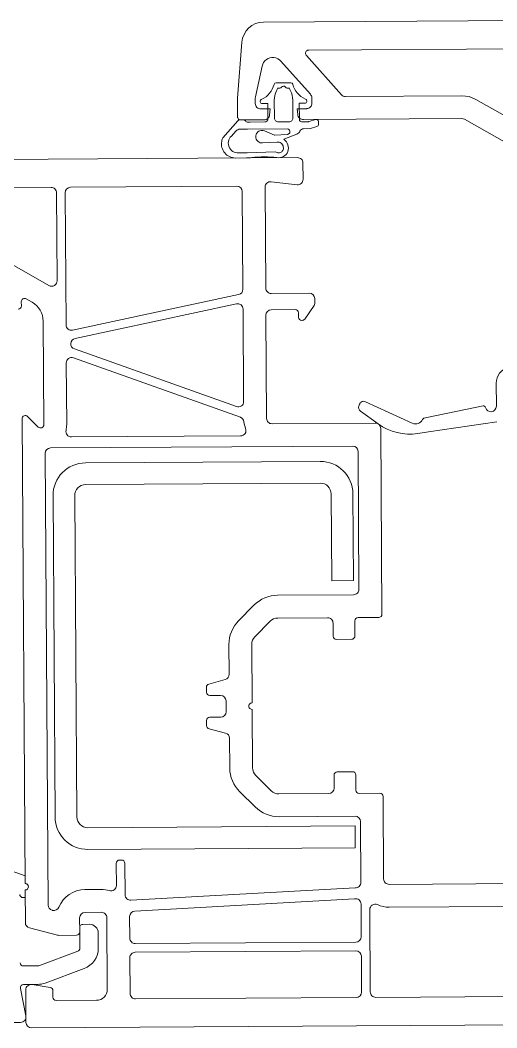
# Model space of a CAD drawing. Header units: metres. Extents: x 19 to 230, y -653 to -519.
# Drawn here: x 26.3662 to 26.4101, y -530.0166 to -529.9238 of the extents above; entities that cross this region are included whole.
import ezdxf

# ---------------------------------------------------------------- set-up
doc = ezdxf.new("R2010")
doc.units = ezdxf.units.M
doc.header["$LTSCALE"] = 0.0125
doc.layers.add('05Fenster', color=171, linetype='Continuous', lineweight=15)
doc.layers.add('Fenster2', color=161, linetype='Continuous', lineweight=5)

# ---------------------------------------------------------------- blocks, each defined once
blk = doc.blocks.new('Hol18 Schnitt hor')
at = {"layer": 'Fenster2'}
for p, q in [((3.302745850375377e-05, 6.938893903907228e-18), (-3.302745850375377e-05, -5.204170427930421e-18)), ((3.339621894282718e-05, -3.429001666291343e-08), (3.302745850375377e-05, 6.938893903907228e-18)), ((3.375233458030591e-05, -1.359842614276352e-07), (3.339621894282718e-05, -3.429001666291343e-08)), ((3.408359420500884e-05, -3.015956369402384e-07), (3.375233458030591e-05, -1.359842614276352e-07)), ((3.43786389189471e-05, -5.25445326372484e-07), (3.408359420500884e-05, -3.015956369402384e-07)), ((3.462735163392572e-05, -7.998575201444147e-07), (3.43786389189471e-05, -5.25445326372484e-07)), ((3.482120398679012e-05, -1.11542261955512e-06), (3.462735163392572e-05, -7.998575201444147e-07)), ((3.495354877713908e-05, -1.461319892086255e-06), (3.482120398679012e-05, -1.11542261955512e-06)), ((3.501984789991419e-05, -1.825688514497589e-06), (3.495354877713908e-05, -1.461319892086255e-06)), ((3.547063884548618e-05, -6.978278570194188e-06), (3.501984789991419e-05, -1.825688514497589e-06)), ((2.887099527856818e-05, -2.60000000001058e-06), (5.67254149619334e-06, -2.600000000034866e-06)), ((2.892364445605811e-05, -2.604656024095958e-06), (2.887099527856818e-05, -2.60000000001058e-06)), ((2.897465939463717e-05, -2.6184795726171e-06), (2.892364445605811e-05, -2.604656024095958e-06)), ((2.902245658240044e-05, -2.641041560412505e-06), (2.897465939463717e-05, -2.6184795726171e-06)), ((2.906555238699204e-05, -2.671641659754073e-06), (2.902245658240044e-05, -2.641041560412505e-06)), ((2.910260910768403e-05, -2.709330038644028e-06), (2.906555238699204e-05, -2.671641659754073e-06)), ((2.913247649788397e-05, -2.752936843751844e-06), (2.910260910768403e-05, -2.709330038644028e-06)), ((2.915422746913032e-05, -2.80110851284647e-06), (2.913247649788397e-05, -2.752936843751844e-06)), ((2.589390567200867e-05, -6.730647801768755e-06), (2.909603290035534e-05, -3.098388681063019e-06)), ((2.874747879308415e-05, -6.669347385000052e-06), (3.144864925075375e-05, -3.60533701572463e-06)), ((2.909603290035534e-05, -3.098388681063019e-06), (2.912735696802837e-05, -3.055816187156127e-06)), ((2.912735696802837e-05, -3.055816187156127e-06), (2.915072352766002e-05, -3.008407133778604e-06)), ((2.915072352766002e-05, -3.008407133778604e-06), (2.916540727754269e-05, -2.957633105564114e-06)), ((2.916718686765685e-05, -2.85234978958035e-06), (2.915422746913032e-05, -2.80110851284647e-06)), ((2.916540727754269e-05, -2.957633105564114e-06), (2.917095243168411e-05, -2.905070136498267e-06)), ((2.917095243168411e-05, -2.905070136498267e-06), (2.916718686765685e-05, -2.85234978958035e-06)), ((3.144864925075375e-05, -3.60533701572463e-06), (3.158171327508064e-05, -3.47971759765385e-06)), ((3.158171327508064e-05, -3.47971759765385e-06), (3.173544038512222e-05, -3.380449030636334e-06)), ((3.173544038512222e-05, -3.380449030636334e-06), (3.190468283298387e-05, -3.310855448985378e-06)), ((3.190468283298387e-05, -3.310855448985378e-06), (3.208377331986867e-05, -3.273267282359257e-06)), ((3.208377331986867e-05, -3.273267282359257e-06), (3.226671477291054e-05, -3.2689432183583e-06)), ((3.226671477291054e-05, -3.2689432183583e-06), (3.24473811646464e-05, -3.298028053766444e-06)), ((3.24473811646464e-05, -3.298028053766444e-06), (3.261972265108937e-05, -3.35954784585514e-06)), ((3.261972265108937e-05, -3.35954784585514e-06), (3.277796815817635e-05, -3.451442526083287e-06)), ((3.277796815817635e-05, -3.451442526083287e-06), (3.291681863365481e-05, -3.57063488412579e-06)), ((3.291681863365481e-05, -3.57063488412579e-06), (3.303162449272423e-05, -3.713133612168878e-06)), ((3.303162449272423e-05, -3.713133612168878e-06), (3.311854131496372e-05, -3.874166958935457e-06)), ((3.311854131496372e-05, -3.874166958935457e-06), (3.317465858004853e-05, -4.048342517855644e-06)), ((3.317465858004853e-05, -4.048342517855644e-06), (3.381048345776905e-05, -6.890850136064691e-06)), ((3.189754185337068e-05, -5.599899948468406e-06), (3.054754185335962e-05, -5.599899948468406e-06)), ((3.087613167546133e-05, -6.099899948468906e-06), (3.067254185340484e-05, -6.099899948467172e-06)), ((3.177254185338096e-05, -6.099899948467172e-06), (3.156895203129673e-05, -6.099899948468906e-06)), ((6.422541496270417e-06, -1.134929583965043e-05), (1.352561584880285e-05, -7.248333950148414e-06)), ((1.352561584880285e-05, -7.248333950148414e-06), (1.415268633153666e-05, -6.988592851637013e-06)), ((1.415268633153666e-05, -6.988592851637013e-06), (1.482561584878472e-05, -6.899999999988513e-06)), ((1.482561584878472e-05, -6.899999999988513e-06), (2.551884296900231e-05, -6.900000000014533e-06)), ((2.551884296900231e-05, -6.900000000014533e-06), (2.562408149808793e-05, -6.888799398536982e-06)), ((2.562408149808793e-05, -6.888799398536982e-06), (2.572460508787344e-05, -6.855699408000321e-06)), ((2.572460508787344e-05, -6.855699408000321e-06), (2.581591003969486e-05, -6.802182987614841e-06)), ((2.581591003969486e-05, -6.802182987614841e-06), (2.589390567200867e-05, -6.730647801768755e-06)), ((2.862254149613164e-05, -6.999995186754773e-06), (2.863067669481301e-05, -6.910167478240206e-06)), ((2.862254149613164e-05, -7.500000000009235e-06), (2.862254149613164e-05, -6.999995186754773e-06)), ((2.863067669481301e-05, -6.910167478240206e-06), (2.865481756497701e-05, -6.823262834748309e-06)), ((2.865481756497701e-05, -6.823262834748309e-06), (2.869417854359235e-05, -6.742109202437577e-06)), ((2.869417854359235e-05, -6.742109202437577e-06), (2.874747879308415e-05, -6.669347385000052e-06)), ((3.037254183696492e-05, -7.206917647460676e-06), (3.037254186979976e-05, -7.499900000028717e-06)), ((3.207254186982089e-05, -8.849900000029373e-06), (3.207254186982089e-05, -7.206917647460676e-06)), ((3.381048345776905e-05, -6.890850136064691e-06), (3.382254149614239e-05, -6.999995186754773e-06)), ((3.382254149614239e-05, -6.999995186754773e-06), (3.382254149614239e-05, -7.500000000009235e-06)), ((3.547254149643964e-05, -7.021856441640981e-06), (3.547063884548618e-05, -6.978278570194188e-06)), ((3.547254149621759e-05, -8.700000000009048e-06), (3.547254149643964e-05, -7.021856441640981e-06)), ((2.863147058729254e-05, -7.592046410286046e-06), (2.862293144442751e-05, -7.500000000009235e-06)), ((2.862293144442751e-05, -7.500000000009235e-06), (2.862254149613164e-05, -7.500000000009235e-06)), ((2.865679612046312e-05, -7.680946376865255e-06), (2.863147058729254e-05, -7.592046410286046e-06)), ((2.869804233535111e-05, -7.763661011661246e-06), (2.865679612046312e-05, -7.680946376865255e-06)), ((2.875379930306066e-05, -7.837362861215155e-06), (2.869804233535111e-05, -7.763661011661246e-06)), ((2.882216107027991e-05, -7.899532558182029e-06), (2.875379930306066e-05, -7.837362861215155e-06)), ((2.890079081099839e-05, -7.948044941455748e-06), (2.882216107027991e-05, -7.899532558182029e-06)), ((2.898700070655402e-05, -7.981241701036576e-06), (2.890079081099839e-05, -7.948044941455748e-06)), ((2.907784382427669e-05, -7.997988064426323e-06), (2.898700070655402e-05, -7.981241701036576e-06)), ((2.912254149611826e-05, -7.999993058505073e-06), (2.907784382427669e-05, -7.997988064426323e-06)), ((2.99725414961427e-05, -8.000000000009735e-06), (2.912254149611826e-05, -7.999993058505073e-06)), ((2.92725418369888e-05, -7.499900000028717e-06), (2.977254186978251e-05, -7.499900000028717e-06)), ((2.977254186978251e-05, -7.499900000028717e-06), (2.977254186978251e-05, -8.999900000028482e-06)), ((2.992499543350013e-05, -8.543568211769048e-06), (2.99725414961427e-05, -8.000000000009735e-06)), ((3.037254186979976e-05, -7.499900000028717e-06), (3.037254186979976e-05, -8.849900000029373e-06)), ((3.332254149612801e-05, -8.000000000008e-06), (3.247254149613132e-05, -8.000000000008e-06)), ((3.247254149613132e-05, -8.000000000008e-06), (3.252008755874614e-05, -8.543568211769048e-06)), ((3.267254186981039e-05, -8.899900000029076e-06), (3.267254186981039e-05, -7.499900000028717e-06)), ((3.267254186981039e-05, -7.499900000028717e-06), (3.317254186979701e-05, -7.499900000028717e-06)), ((3.34200866571599e-05, -7.990392640209662e-06), (3.332254149612801e-05, -8.000000000008e-06)), ((3.351388321229387e-05, -7.961939766263845e-06), (3.34200866571599e-05, -7.990392640209662e-06)), ((3.360032661262058e-05, -7.915734806159327e-06), (3.351388321229387e-05, -7.961939766263845e-06)), ((3.367609488671985e-05, -7.853553390601078e-06), (3.360032661262058e-05, -7.915734806159327e-06)), ((3.373827630226423e-05, -7.777785116517416e-06), (3.367609488671985e-05, -7.853553390601078e-06)), ((3.378448126239997e-05, -7.691341716190708e-06), (3.373827630226423e-05, -7.777785116517416e-06)), ((3.381293413634578e-05, -7.597545161016836e-06), (3.378448126239997e-05, -7.691341716190708e-06)), ((3.382254149614239e-05, -7.500000000009235e-06), (3.381293413634578e-05, -7.597545161016836e-06)), ((7.472541496272855e-06, -1.3167949187598e-05), (1.457561584880529e-05, -9.066987298095991e-06)), ((1.457561584880529e-05, -9.066987298095991e-06), (1.469620632624236e-05, -9.017037086844065e-06)), ((1.469620632624236e-05, -9.017037086844065e-06), (1.482561584878472e-05, -8.999999999988184e-06)), ((1.482561584878472e-05, -8.999999999988184e-06), (2.940743586757333e-05, -9.00000000001594e-06)), ((2.802376469415724e-05, -9.19990000002903e-06), (2.802376469415724e-05, -9.461322939149919e-06)), ((2.886494922024752e-05, -9.186791430837102e-06), (2.828223903508786e-05, -9.008639048836004e-06)), ((2.95725418714976e-05, -9.19990000002903e-06), (2.895266073418834e-05, -9.199900004048384e-06)), ((2.940743586757333e-05, -9.00000000001594e-06), (2.950230088602512e-05, -8.994656366837633e-06)), ((2.950230088602512e-05, -8.994656366837633e-06), (2.959444293182401e-05, -8.97144972828584e-06)), ((2.959444293182401e-05, -8.97144972828584e-06), (2.968053457619302e-05, -8.931218121300752e-06)), ((2.968053457619302e-05, -8.931218121300752e-06), (2.975746688202441e-05, -8.875414387614702e-06)), ((2.975746688202441e-05, -8.875414387614702e-06), (2.982246167387848e-05, -8.806053708797917e-06)), ((2.982246167387848e-05, -8.806053708797917e-06), (2.987317186314842e-05, -8.72564083412991e-06)), ((2.987317186314842e-05, -8.72564083412991e-06), (2.99077662060665e-05, -8.637079629222194e-06)), ((2.99077662060665e-05, -8.637079629222194e-06), (2.992499543350013e-05, -8.543568211769048e-06)), ((3.072254186980983e-05, -9.19990000002903e-06), (3.172254186978307e-05, -9.19990000002903e-06)), ((3.252008755874614e-05, -8.543568211769048e-06), (3.253666089933493e-05, -8.634661856065165e-06)), ((3.253666089933493e-05, -8.634661856065165e-06), (3.256974616558383e-05, -8.721137822697428e-06)), ((3.256974616558383e-05, -8.721137822697428e-06), (3.26182088336846e-05, -8.800030772020129e-06)), ((3.26182088336846e-05, -8.800030772020129e-06), (3.268038707449072e-05, -8.868635392964355e-06)), ((3.268038707449072e-05, -8.868635392964355e-06), (3.275414873962768e-05, -8.924599170605924e-06)), ((3.275414873962768e-05, -8.924599170605924e-06), (3.283696447434203e-05, -8.966003056049346e-06)), ((3.283696447434203e-05, -8.966003056049346e-06), (3.292599445176014e-05, -8.991427272359714e-06)), ((3.292599445176014e-05, -8.991427272359714e-06), (3.301818575282556e-05, -9.000000000007266e-06)), ((3.430759277234241e-05, -9.19990000002903e-06), (3.297254186981902e-05, -9.19990000002903e-06)), ((3.301818575282556e-05, -9.000000000007266e-06), (3.517254149620896e-05, -9.000000000007266e-06)), ((3.450226868242923e-05, -9.19989999651101e-06), (3.430759277234241e-05, -9.19990000002903e-06)), ((3.530167288806618e-05, -8.999899996510463e-06), (3.490226868244073e-05, -8.999899996510463e-06)), ((3.517254149620896e-05, -9.000000000007266e-06), (3.523106859279479e-05, -8.99423558412861e-06)), ((3.523106859279479e-05, -8.99423558412861e-06), (3.528734652591403e-05, -8.97716385976112e-06)), ((3.528734652591403e-05, -8.97716385976112e-06), (3.533921256609895e-05, -8.949440883698756e-06)), ((3.533921256609895e-05, -8.949440883698756e-06), (3.538467353056407e-05, -8.912132034364154e-06)), ((3.538467353056407e-05, -8.912132034364154e-06), (3.542198237987959e-05, -8.86667106991465e-06)), ((3.542198237987959e-05, -8.86667106991465e-06), (3.544970535596104e-05, -8.814805029717585e-06)), ((3.544970535596104e-05, -8.814805029717585e-06), (3.546677708032853e-05, -8.758527096613955e-06)), ((3.682806636309821e-05, -1.062601133303316e-05), (3.545157670775678e-05, -9.067503452571055e-06)), ((3.546677708032853e-05, -8.758527096613955e-06), (3.547254149621759e-05, -8.700000000009048e-06)), ((2.816529035321036e-05, -9.652583890342945e-06), (2.876780605620688e-05, -9.836791426817357e-06)), ((2.876780605620688e-05, -9.836791426817357e-06), (2.940846413382325e-05, -9.849900021957278e-06)), ((3.065709538868644e-05, -1.007045538408899e-05), (3.065473284893927e-05, -1.011758395986356e-05)), ((3.065473284893927e-05, -1.011758395986356e-05), (3.066177106422763e-05, -1.016392378571339e-05)), ((3.06687845788578e-05, -1.002401631538564e-05), (3.065709538868644e-05, -1.007045538408899e-05)), ((3.066177106422763e-05, -1.016392378571339e-05), (3.067798927050558e-05, -1.020802134493737e-05)), ((3.068943377088074e-05, -9.979723383348252e-06), (3.06687845788578e-05, -1.002401631538564e-05)), ((3.067798927050558e-05, -1.020802134493737e-05), (3.070287876000277e-05, -1.024849345282811e-05)), ((3.071839527252207e-05, -9.93896590084295e-06), (3.068943377088074e-05, -9.979723383348252e-06)), ((3.07547606637204e-05, -9.903022286171514e-06), (3.071839527252207e-05, -9.93896590084295e-06)), ((3.079738929059883e-05, -9.873019963595533e-06), (3.07547606637204e-05, -9.903022286171514e-06)), ((3.08449440436509e-05, -9.849900000028639e-06), (3.079738929059883e-05, -9.873019963595533e-06)), ((3.455162441814985e-05, -9.849900000028639e-06), (3.08449440436509e-05, -9.849900000028639e-06)), ((3.206926353688244e-05, -1.041357714510853e-05), (3.300919796872526e-05, -1.00232531726873e-05)), ((3.300919796872526e-05, -1.00232531726873e-05), (3.310760357819187e-05, -9.992401603918857e-06)), ((3.310760357819187e-05, -9.992401603918857e-06), (3.320993749514334e-05, -9.979624565318104e-06)), ((3.320993749514334e-05, -9.979624565318104e-06), (3.331290786123819e-05, -9.985333066278232e-06)), ((3.331290786123819e-05, -9.985333066278232e-06), (3.341320234495626e-05, -1.000934347680608e-05)), ((3.341320234495626e-05, -1.000934347680608e-05), (3.350759469203379e-05, -1.00508834345002e-05)), ((3.350759469203379e-05, -1.00508834345002e-05), (3.359304850711342e-05, -1.010861668975481e-05)), ((3.359304850711342e-05, -1.010861668975481e-05), (3.366681492780743e-05, -1.01806860899941e-05)), ((3.366681492780743e-05, -1.01806860899941e-05), (3.372652104968732e-05, -1.026477332020416e-05)), ((3.525001326490362e-05, -9.849899996559192e-06), (3.455162441814985e-05, -9.849900000028639e-06)), ((3.535513981137162e-05, -9.861076501060592e-06), (3.525001326490362e-05, -9.849899996559192e-06)), ((3.545556656844862e-05, -9.8941063585746e-06), (3.535513981137162e-05, -9.861076501060592e-06)), ((3.554680385550735e-05, -9.947512935625999e-06), (3.545556656844862e-05, -9.8941063585746e-06)), ((3.562477281660037e-05, -1.00189086367098e-05), (3.554680385550735e-05, -9.947512935625999e-06)), ((3.604332275891631e-05, -1.049280495765519e-05), (3.562477281660037e-05, -1.00189086367098e-05)), ((3.000796800584071e-05, -1.033228205434521e-05), (3.120715543930563e-05, -1.080241741314471e-05)), ((3.070287876000277e-05, -1.024849345282811e-05), (3.073565883723872e-05, -1.028407064227951e-05)), ((3.073565883723872e-05, -1.028407064227951e-05), (3.077530130701778e-05, -1.03136369824907e-05)), ((3.077530130701778e-05, -1.03136369824907e-05), (3.082056272502021e-05, -1.033626508177739e-05)), ((3.082056272502021e-05, -1.033626508177739e-05), (3.087002340035339e-05, -1.035124517657221e-05)), ((3.087002340035339e-05, -1.035124517657221e-05), (3.092213192637527e-05, -1.035810739419968e-05)), ((3.092213192637527e-05, -1.035810739419968e-05), (3.203960215175661e-05, -1.041535920615413e-05)), ((3.155636862439692e-05, -1.111231474451579e-05), (3.147372928138936e-05, -1.116504495034601e-05)), ((3.164705630973041e-05, -1.107509271674675e-05), (3.155636862439692e-05, -1.111231474451579e-05)), ((3.174291139629304e-05, -1.105456132603592e-05), (3.164705630973041e-05, -1.107509271674675e-05)), ((3.184088878641078e-05, -1.105137280787462e-05), (3.174291139629304e-05, -1.105456132603592e-05)), ((3.319713546243164e-05, -1.112835990439189e-05), (3.184088878641078e-05, -1.105137280787462e-05)), ((3.203960215175661e-05, -1.041535920615413e-05), (3.206926353688244e-05, -1.041357714510853e-05)), ((3.330020747452367e-05, -1.112494763406448e-05), (3.319713546243164e-05, -1.112835990439189e-05)), ((3.340101214793778e-05, -1.110317836464786e-05), (3.330020747452367e-05, -1.112494763406448e-05)), ((3.349630681676041e-05, -1.106375236593904e-05), (3.340101214793778e-05, -1.110317836464786e-05)), ((3.358302605979691e-05, -1.100793788610249e-05), (3.349630681676041e-05, -1.106375236593904e-05)), ((3.365838030869317e-05, -1.093753035490488e-05), (3.358302605979691e-05, -1.100793788610249e-05)), ((3.371994558196145e-05, -1.085479462866433e-05), (3.365838030869317e-05, -1.093753035490488e-05)), ((3.376574145949607e-05, -1.076239213477874e-05), (3.371994558196145e-05, -1.085479462866433e-05)), ((3.372652104968732e-05, -1.026477332020416e-05), (3.377024625736413e-05, -1.035817347806549e-05)), ((3.379429478797547e-05, -1.066329525941864e-05), (3.376574145949607e-05, -1.076239213477874e-05)), ((3.377024625736413e-05, -1.035817347806549e-05), (3.379658400651242e-05, -1.045788208473529e-05)), ((3.38046870693165e-05, -1.056069173237077e-05), (3.379429478797547e-05, -1.066329525941864e-05)), ((3.379658400651242e-05, -1.045788208473529e-05), (3.38046870693165e-05, -1.056069173237077e-05)), ((3.614200306922832e-05, -1.058741333926673e-05), (3.604332275891631e-05, -1.049280495765519e-05)), ((3.622214693785319e-05, -1.070092331055192e-05), (3.614200306922832e-05, -1.058741333926673e-05)), ((3.628122367749231e-05, -1.082975058919709e-05), (3.622214693785319e-05, -1.070092331055192e-05)), ((3.631736783335504e-05, -1.096982722125633e-05), (3.628122367749231e-05, -1.082975058919709e-05)), ((3.632943808851152e-05, -1.111673003412715e-05), (3.631736783335504e-05, -1.096982722125633e-05)), ((3.631705330278678e-05, -1.126582030622908e-05), (3.632943808851152e-05, -1.111673003412715e-05)), ((3.69409166984247e-05, -1.096864669320602e-05), (3.693052831840737e-05, -1.0917179861826e-05)), ((3.127065177940813e-05, -1.149136838850089e-05), (3.125984253965486e-05, -1.158879988216559e-05)), ((3.125984253965486e-05, -1.158879988216559e-05), (3.126650160012456e-05, -1.168660270694719e-05)), ((3.126650160012456e-05, -1.168660270694719e-05), (3.129041741770089e-05, -1.17816698899896e-05)), ((3.129858593450829e-05, -1.139740340246921e-05), (3.127065177940813e-05, -1.149136838850089e-05)), ((3.129041741770089e-05, -1.17816698899896e-05), (3.132173877257172e-05, -1.185000250502125e-05)), ((3.134275760052763e-05, -1.130988997753365e-05), (3.129858593450829e-05, -1.139740340246921e-05)), ((3.132173877257172e-05, -1.185000250502125e-05), (3.136529149191936e-05, -1.191126859828064e-05)), ((3.140176354426982e-05, -1.123160821576985e-05), (3.134275760052763e-05, -1.130988997753365e-05)), ((3.136529149191936e-05, -1.191126859828064e-05), (3.141953751870097e-05, -1.196330456781393e-05)), ((3.147372928138936e-05, -1.116504495034601e-05), (3.140176354426982e-05, -1.123160821576985e-05)), ((3.141953751870097e-05, -1.196330456781393e-05), (3.148256116344839e-05, -1.200427277196076e-05)), ((3.148256116344839e-05, -1.200427277196076e-05), (3.155213675654078e-05, -1.203272642536467e-05)), ((3.155213675654078e-05, -1.203272642536467e-05), (3.162580724741515e-05, -1.204766069195888e-05)), ((3.162580724741515e-05, -1.204766069195888e-05), (3.170097097490721e-05, -1.204854817059113e-05)), ((3.170097097490721e-05, -1.204854817059113e-05), (3.177497354436842e-05, -1.203535752009564e-05)), ((3.177497354436842e-05, -1.203535752009564e-05), (3.184520156732096e-05, -1.20085545661161e-05)), ((3.184520156732096e-05, -1.20085545661161e-05), (3.193142862883969e-05, -1.197548559626373e-05)), ((3.193142862883969e-05, -1.197548559626373e-05), (3.202226667448071e-05, -1.195883890365602e-05)), ((3.202226667448071e-05, -1.195883890365602e-05), (3.459855586918081e-05, -1.201838885405565e-05)), ((3.459855586918081e-05, -1.201838885405565e-05), (3.539377115507891e-05, -1.201838885405565e-05)), ((3.539377115507891e-05, -1.201838885405565e-05), (3.553039058398766e-05, -1.202389067656018e-05)), ((3.553039058398766e-05, -1.202389067656018e-05), (3.566778633984358e-05, -1.200293472292113e-05)), ((3.566778633984358e-05, -1.200293472292113e-05), (3.58016199036304e-05, -1.195618271522016e-05)), ((3.58016199036304e-05, -1.195618271522016e-05), (3.59276652388274e-05, -1.188511093251805e-05)), ((3.59276652388274e-05, -1.188511093251805e-05), (3.604194223641444e-05, -1.179196359469073e-05)), ((3.604194223641444e-05, -1.179196359469073e-05), (3.614084239381143e-05, -1.167968199713119e-05)), ((3.614084239381143e-05, -1.167968199713119e-05), (3.622124276000949e-05, -1.155181163403109e-05)), ((3.622124276000949e-05, -1.155181163403109e-05), (3.628060454821669e-05, -1.141239024300342e-05)), ((3.628060454821669e-05, -1.141239024300342e-05), (3.631705330278678e-05, -1.126582030622908e-05)), ((7.602815160864806e-05, -1.249990000772722e-05), (2.997322987252637e-05, -1.249990001269893e-05)), ((3.466870912932629e-05, -1.24999000001378e-05), (3.568291574534976e-05, -1.249990000002851e-05)), ((2.947322987253975e-05, -1.299990320912867e-05), (2.947323946178582e-05, -1.449990000714808e-05)), ((3.003428688042042e-05, -1.499615922638704e-05), (3.241218724855943e-05, -1.470364137772309e-05)), ((3.297323466716628e-05, -1.519990059696379e-05), (3.297323466716628e-05, -2.449988152255535e-05)), ((3.507323466717116e-05, -1.55999000078632e-05), (3.507323466717116e-05, -2.459299771460921e-05)), ((5.087323460173376e-05, -1.50999000078627e-05), (3.557323466718554e-05, -1.50999000078627e-05)), ((5.137323460172039e-05, -2.776839359368982e-05), (5.137323460172039e-05, -1.559990000786146e-05)), ((5.217323460171563e-05, -1.559990000786667e-05), (5.217323460171563e-05, -2.370433606595397e-05)), ((7.142875028551265e-05, -1.509990000775688e-05), (5.267323460175777e-05, -1.509990000786617e-05)), ((5.292289529545968e-05, -2.413754448923021e-05), (5.793639438020359e-05, -2.124823395802111e-05)), ((3.247323466717966e-05, -2.499988152255411e-05), (2.897323466719004e-05, -2.499988152255411e-05)), ((2.847323466717566e-05, -2.549988152255461e-05), (2.847323466717566e-05, -2.594962889516939e-05)), ((3.547162876418875e-05, -2.508256511597577e-05), (5.077162869876473e-05, -2.825796099505638e-05)), ((5.055313129420647e-05, -2.902966142457469e-05), (3.567484057015458e-05, -2.594178800921498e-05)), ((5.447323460167075e-05, -2.566784920029347e-05), (5.502323457118319e-05, -2.535030656991566e-05)), ((5.547323457114062e-05, -2.561011419106689e-05), (5.547323457114062e-05, -2.599992629221531e-05)), ((2.852748905388114e-05, -2.612170182607516e-05), (2.940292536826594e-05, -2.73719544534607e-05)), ((2.997323466719104e-05, -2.719988152255493e-05), (2.997323466719104e-05, -2.679988152143147e-05)), ((3.027323920026803e-05, -2.649988152146447e-05), (3.247323466748497e-05, -2.649988152293725e-05)), ((3.507323466717116e-05, -2.643135541058154e-05), (3.507323466717116e-05, -3.493448378625794e-05)), ((2.964867098154134e-05, -2.749988152255488e-05), (2.967323466718241e-05, -2.749988152255488e-05)), ((3.297323466716628e-05, -2.699988152293081e-05), (3.297323466716628e-05, -3.649990000762805e-05)), ((5.347323460086484e-05, -3.695137186952163e-05), (5.347323460166975e-05, -2.739990000786251e-05)), ((3.574424473881677e-05, -3.540433009665243e-05), (5.062253546286866e-05, -2.998907513633402e-05)), ((5.070222453126827e-05, -3.081141290542204e-05), (3.538152571525011e-05, -3.638769124261407e-05)), ((5.137323460088772e-05, -3.69513718694349e-05), (5.137323460294163e-05, -3.128125921596919e-05)), ((1.182254186982146e-05, -3.55270488543568e-05), (1.182254186982146e-05, -3.339914583736989e-05)), ((2.385628806214624e-05, -3.502672405117542e-05), (1.956517482809561e-05, -3.703859546776156e-05)), ((2.446797320759808e-05, -3.542276116685894e-05), (2.439922289873553e-05, -3.524476953918089e-05)), ((1.807254177985107e-05, -3.649990000002823e-05), (1.304694223153158e-05, -3.54774302159435e-05)), ((2.270468729870245e-05, -3.707649979520396e-05), (2.433062809173436e-05, -3.589000224458322e-05)), ((5.496110256691944e-05, -3.618776797218066e-05), (5.398536663520082e-05, -3.716350390388888e-05)), ((1.178739235785375e-05, -3.696657985403397e-05), (1.807254177985107e-05, -3.784990000002889e-05)), ((1.849023140954031e-05, -3.658487991564131e-05), (1.807254177985107e-05, -3.649990000002823e-05)), ((3.247323466717966e-05, -3.699990000763202e-05), (2.297323466848855e-05, -3.699990000755743e-05)), ((5.547323460125542e-05, -7.919990000228826e-05), (5.547323460131093e-05, -3.639990000658434e-05)), ((1.807254177985107e-05, -3.784990000002889e-05), (1.906147609484488e-05, -3.798888565412391e-05)), ((2.247323466850193e-05, -3.749990000758742e-05), (2.247323466791906e-05, -5.459990000785016e-05)), ((3.537151001639649e-05, -3.809990000763243e-05), (5.094667993940649e-05, -3.809990000763069e-05)), ((2.4573234668257e-05, -3.959990000762179e-05), (2.45732346680072e-05, -5.229990000783953e-05)), ((5.287323460129167e-05, -3.909990000763169e-05), (2.507323466824363e-05, -3.909990000763169e-05)), ((5.337323460125054e-05, -8.119920291402641e-05), (5.33732346012783e-05, -3.959990000763219e-05)), ((4.967254186979964e-05, -4.049990399949792e-05), (2.807254186978914e-05, -4.049990399949792e-05)), ((2.807254186978914e-05, -4.249990399949818e-05), (4.967254186979964e-05, -4.249990399949818e-05)), ((2.507254186981389e-05, -4.349990399949918e-05), (2.507254186981389e-05, -5.149990000002935e-05)), ((2.707254186978814e-05, -5.149990000002935e-05), (2.707254186978814e-05, -4.349990399949918e-05)), ((5.067254186980064e-05, -4.349990399949918e-05), (5.067254186980064e-05, -7.309990000002944e-05)), ((5.267254186980264e-05, -7.309990000002944e-05), (5.267254186980264e-05, -4.349990399949918e-05)), ((2.507254186981389e-05, -5.149990000002935e-05), (2.707254186978814e-05, -5.149990000002935e-05)), ((2.507323466802158e-05, -5.279990000785044e-05), (3.205901927122445e-05, -5.279990000781921e-05)), ((3.425105178578303e-05, -5.370786864521311e-05), (3.56652670548685e-05, -5.51220839144044e-05)), ((2.277323466792769e-05, -5.489990000785011e-05), (2.46732346673717e-05, -5.489990000785878e-05)), ((2.497323466738033e-05, -5.519990000785874e-05), (2.497323466740808e-05, -5.659990000784001e-05)), ((2.697323466741008e-05, -5.659990000784175e-05), (2.697323466729906e-05, -5.539990000781245e-05)), ((2.747323466731344e-05, -5.489990000781195e-05), (3.205902066741317e-05, -5.489990000781889e-05)), ((3.276612766739406e-05, -5.519279300781818e-05), (3.418034166732808e-05, -5.660700700787537e-05)), ((2.527323466738896e-05, -5.68999000078417e-05), (2.667323466740146e-05, -5.68999000078417e-05)), ((3.447323466737595e-05, -5.731411400787534e-05), (3.447323466740371e-05, -6.269990000785063e-05)), ((3.657323466735307e-05, -5.731411395460198e-05), (3.657323466738083e-05, -6.00535430125889e-05)), ((3.694382521302053e-05, -6.053650594400189e-05), (3.845088033999078e-05, -6.094031992012749e-05)), ((3.86732346673857e-05, -6.123009767898015e-05), (3.86732346673857e-05, -6.169990000784963e-05)), ((3.837323466737708e-05, -6.199990000784958e-05), (3.737323475119791e-05, -6.199990000639588e-05)), ((3.687323475118354e-05, -6.249990000639465e-05), (3.687323475118354e-05, -6.349990000639565e-05)), ((3.447323466740371e-05, -6.329990000785053e-05), (3.447323466737595e-05, -6.868568600786919e-05)), ((3.737323475119791e-05, -6.399990000639788e-05), (3.837323466737708e-05, -6.399990000784984e-05)), ((3.86732346673857e-05, -6.42999000078498e-05), (3.86732346673857e-05, -6.476970233672448e-05)), ((3.845088033999078e-05, -6.50594800955754e-05), (3.694382521302053e-05, -6.5463294071701e-05)), ((3.657323466738083e-05, -6.594625700311746e-05), (3.657323466738083e-05, -6.868568667273145e-05)), ((2.497323466740808e-05, -6.939990000785941e-05), (2.497323466738033e-05, -7.079990000784069e-05)), ((2.667323466740146e-05, -6.909990000785945e-05), (2.527323466738896e-05, -6.909990000785945e-05)), ((2.697323466741008e-05, -7.059990000785922e-05), (2.697323466741008e-05, -6.939990000785941e-05)), ((3.418034166735584e-05, -6.939279300786916e-05), (3.276612766736631e-05, -7.080700700781012e-05)), ((2.247323466733619e-05, -7.139990000784059e-05), (2.247323466733619e-05, -7.899990000952671e-05)), ((2.46732346673717e-05, -7.109990000784237e-05), (2.277323466734482e-05, -7.109990000785105e-05)), ((3.205902066735766e-05, -7.109990000781115e-05), (2.747321166740591e-05, -7.109990000785972e-05)), ((3.566526584966589e-05, -7.08777173065566e-05), (3.425105076085289e-05, -7.229193239532278e-05)), ((3.205902072064837e-05, -7.319990000781082e-05), (2.507323466732769e-05, -7.319990000785072e-05)), ((2.457323466734107e-05, -7.369990000784948e-05), (2.457323466734107e-05, -7.929990000675978e-05)), ((4.967254186979964e-05, -7.409990000002871e-05), (2.507254186981389e-05, -7.409990000002871e-05)), ((2.507254186981389e-05, -7.409990000002871e-05), (2.507254186981389e-05, -7.609990000002897e-05)), ((2.507254186981389e-05, -7.609990000002897e-05), (4.967254186979964e-05, -7.609990000002897e-05)), ((4.627323442357723e-05, -8.03089945583934e-05), (4.627323442360498e-05, -7.739990000677106e-05)), ((4.657323442358585e-05, -7.709990000677111e-05), (4.67732344235916e-05, -7.709990000677978e-05)), ((4.707323442357247e-05, -7.739990000677974e-05), (4.707323442360023e-05, -7.943342066698937e-05)), ((5.547323460125542e-05, -7.849990000791986e-05), (5.727062855828691e-05, -7.784570210832113e-05)), ((5.547323460125542e-05, -7.919990000791917e-05), (5.547323460125542e-05, -7.849990000791986e-05)), ((2.197323466712753e-05, -7.949990000952548e-05), (8.064045805777909e-06, -7.949990000328915e-05)), ((2.510075296496828e-05, -7.979914217574706e-05), (4.574882408811543e-05, -8.080839833843508e-05)), ((4.847323460174802e-05, -7.979990000791908e-05), (4.997323460173564e-05, -7.979990000817928e-05)), ((5.547323460125542e-05, -8.28105895893435e-05), (5.547323460125542e-05, -7.979990000228816e-05)), ((5.547323460125542e-05, -8.049990000792012e-05), (5.547323460125542e-05, -7.979990000791908e-05)), ((5.567323460128892e-05, -8.049990000792012e-05), (5.547323460125542e-05, -8.049990000792012e-05)), ((2.197323466618384e-05, -8.159990000952515e-05), (1.097273038877522e-05, -8.159990000459333e-05)), ((2.457323466734107e-05, -8.129990000675831e-05), (2.457323466734107e-05, -8.429990000786633e-05)), ((4.53977218255186e-05, -8.180020326618506e-05), (2.516303392033348e-05, -8.080803000954338e-05)), ((5.296490031769796e-05, -8.169227924951193e-05), (5.300264412363975e-05, -8.168216582721266e-05)), ((2.377323466734582e-05, -8.939990000786033e-05), (2.377323466734582e-05, -8.181414946542044e-05)), ((4.587323460128467e-05, -8.429990000756449e-05), (4.587323460128467e-05, -8.2299603282052e-05)), ((4.797323460128955e-05, -8.899990000791995e-05), (4.797323460128955e-05, -8.239990000791925e-05)), ((4.847323460138719e-05, -8.189990000791875e-05), (4.997323460137482e-05, -8.189990000817896e-05)), ((5.047323460127817e-05, -8.239990000818119e-05), (5.047323460127817e-05, -8.36999000079202e-05)), ((5.017254186978626e-05, -8.299990000002616e-05), (4.957254186979676e-05, -8.29999000000279e-05)), ((5.047254186979488e-05, -8.518960700002604e-05), (5.047254186946182e-05, -8.329991441649934e-05)), ((5.253010261352387e-05, -8.398286292171653e-05), (5.510264412364463e-05, -8.329355250253669e-05)), ((4.877254186980151e-05, -8.379990000002835e-05), (4.877254186980151e-05, -8.518960700002604e-05)), ((5.07732346012868e-05, -8.399990000792015e-05), (5.240069314274565e-05, -8.399990000792015e-05)), ((2.507323466732769e-05, -8.47999000078651e-05), (4.53732346012703e-05, -8.479990000756499e-05)), ((2.457323466734107e-05, -8.609990000786431e-05), (2.457323466734107e-05, -8.939990000786206e-05)), ((4.53732346012703e-05, -8.559990000756197e-05), (2.507323466732769e-05, -8.559990000786381e-05)), ((4.587323460128467e-05, -8.939990000756369e-05), (4.587323460128467e-05, -8.609990000756247e-05)), ((5.426993527166135e-05, -8.678180778231952e-05), (5.066993586980151e-05, -8.547151500002716e-05)), ((5.008850186979941e-05, -8.706899200002644e-05), (5.36885018697919e-05, -8.837928500002659e-05)), ((5.567254186994441e-05, -8.679989999944675e-05), (5.437254132562019e-05, -8.679990000002615e-05)), ((5.297323460129455e-05, -8.909657055306691e-05), (5.297323460129455e-05, -8.969990000791926e-05)), ((5.488641051284993e-05, -8.850749613134763e-05), (5.322114014788548e-05, -8.880112822718007e-05)), ((5.437254186982377e-05, -8.849990000002646e-05), (5.567254187016646e-05, -8.849990000165883e-05)), ((5.547323460131093e-05, -9.199990000791948e-05), (5.547323460131093e-05, -8.899990000867802e-05)), ((5.596724136944231e-05, -8.885604450192298e-05), (5.548592383208817e-05, -9.138499619075827e-05)), ((1.097273038855318e-05, -8.989990000786083e-05), (2.327323466733144e-05, -8.989990000786083e-05)), ((2.507323466732769e-05, -8.989990000786256e-05), (4.53732346012703e-05, -8.989990000756592e-05)), ((5.267323460128592e-05, -8.999990000792095e-05), (4.897323460129055e-05, -8.999990000792095e-05)), ((3.472730388281997e-06, -9.249990000002872e-05), (5.497323460126879e-05, -9.249990000791998e-05)), ((5.597254186981426e-05, -9.199990000002996e-05), (7.917254186959322e-05, -9.199990000002475e-05))]:
    blk.add_line(p, q, dxfattribs=at)
for centre, radius, start, end in [((2.841082610055556e-05, -5.277221272761978e-06), 2.000000000000264e-06, 293.7238358240789, 346.5457859494734), ((3.054754185335962e-05, -5.799899948467219e-06), 2.000000000002728e-07, 89.99999999995441, 163.3388588739447), ((3.237254183696692e-05, -7.206917647460676e-06), 2.000000000000235e-06, 154.0299339540628, 180), ((2.841082610055556e-05, -5.277221272765448e-06), 2.406690331154245e-06, 334.0299339541754, 340.0116002604049), ((3.087613167546133e-05, -5.89989994846836e-06), 1.999999999999952e-07, 270.0000000000032, 330.0000047029731), ((3.122254182874595e-05, -6.099899934251113e-06), 1.999999857830532e-07, 89.99999294550244, 149.9999976484787), ((3.122254186979645e-05, -6.099899948468906e-06), 2.000000000001782e-07, 30.00000000001553, 90.00000470297557), ((3.156895203129673e-05, -5.89989994846836e-06), 2.000000000000455e-07, 210.0000000000442, 270.0000000000114), ((3.403425760620249e-05, -5.277221272761978e-06), 2.406690331154725e-06, 199.9883997397002, 205.9700660459331), ((3.007254186979114e-05, -7.206917647458941e-06), 2.000000000000256e-06, 359.9999999999674, 25.97006604590092), ((3.189754185337068e-05, -5.799899948467219e-06), 2.000000000000788e-07, 16.66114112586277, 90.00000000002443), ((3.403425760620249e-05, -5.277221272761978e-06), 2.00000000000018e-06, 193.454214050554, 246.2761641759425), ((2.92725418369888e-05, -7.29990000002817e-06), 2.000000000001532e-07, 106.5763025659228, 269.9999999999984), ((3.317254186979701e-05, -7.29990000002817e-06), 2.000000000000455e-07, 269.9999999999919, 73.42369743397532), ((2.822376469413523e-05, -9.19990000002903e-06), 2.000000000002011e-07, 73.00000000001685, 179.9999999999349), ((2.895266073166258e-05, -8.899900004046696e-06), 2.999999999997271e-07, 252.9999999999284, 270.0000004807753), ((2.957254186977676e-05, -8.999900000028482e-06), 1.999999999999034e-07, 270.0000004807916, 0), ((3.072254186980983e-05, -8.849900000029373e-06), 3.499999999999588e-07, 180, 270.0000000000065), ((3.172254186978307e-05, -8.849900000029373e-06), 3.49999999999909e-07, 269.9999999999935, 0), ((3.297254186981902e-05, -8.899900000029076e-06), 2.999999999999546e-07, 180, 270.0000000000032), ((3.450226868242923e-05, -8.899899996511057e-06), 2.999999999999773e-07, 270, 323.1301023542463), ((3.490226868244073e-05, -9.19989999651101e-06), 2.000000000000455e-07, 89.99999999989416, 143.1301023540424), ((3.530167288806618e-05, -9.19989999651101e-06), 2.000000000000329e-07, 41.45126213468799, 90.00000000007815), ((2.822376469413523e-05, -9.461322939149919e-06), 1.999999999999815e-07, 180, 253.0000000000033), ((2.94084630620417e-05, -1.019990002195693e-05), 3.499999999999584e-07, 23.07330765374517, 89.99982455012311), ((3.019046661106861e-05, -9.86677774814787e-06), 4.999999999999363e-07, 203.0733076537472, 248.5925889689478), ((3.180971831523438e-05, -1.160048882633234e-05), 9.999999999999339e-07, 127.0536714712385, 199.2335826660743), ((3.566168190075047e-05, -1.120007342550293e-05), 1.299999999999851e-06, 270.9358952165137, 10.25448439572291), ((3.566168190075047e-05, -1.120007342550293e-05), 1.300000000000406e-06, 12.5687209212636, 26.20513239960517), ((3.166809079771515e-05, -1.164990184369247e-05), 8.499999999999559e-07, 199.233582666074, 283.4490085232725), ((2.997322987252637e-05, -1.299990001269943e-05), 5e-07, 90.00000000000325, 180.0003662839279), ((3.30453744935566e-05, -2.345480962698612e-05), 1.104140773394061e-05, 84.11842605853965, 96.13280510092487), ((3.471035313937221e-05, -7.500073425502352e-06), 4.999999999999993e-06, 263.8744602276288, 269.5227892794389), ((2.997323946180019e-05, -1.449990000714635e-05), 4.999999999999218e-07, 180.0000000000259, 277.0130170516655), ((3.247323466717966e-05, -1.519990059696379e-05), 4.999999999998161e-07, 0, 97.01301705165562), ((3.557323466718554e-05, -1.55999000078632e-05), 5e-07, 90, 180), ((5.087323460173376e-05, -1.55999000078632e-05), 4.999999999999574e-07, 5.211020790109826e-11, 90.00000000001789), ((5.267323460175777e-05, -1.559990000786667e-05), 5e-07, 89.9999999999886, 180), ((5.267323460175777e-05, -2.370433606595224e-05), 5.000000000000285e-07, 180.0000000000259, 299.9551135044509), ((2.897323466719004e-05, -2.549988152255461e-05), 5e-07, 90, 180), ((3.247323466717966e-05, -2.449988152255535e-05), 5e-07, 270, 0), ((3.557323466718554e-05, -2.459299771460921e-05), 4.999999999998721e-07, 180, 258.2751601397641), ((2.877323466718429e-05, -2.594962889516939e-05), 3.000000000001464e-07, 180, 214.9999999999951), ((3.557323466718554e-05, -2.643135541058154e-05), 5.000000000000448e-07, 78.27516013975077, 180), ((5.547323460167175e-05, -2.739990000786251e-05), 2.000000000000057e-06, 120.0000000000469, 180), ((5.517323457113199e-05, -2.561011419106689e-05), 3.000000000001766e-07, 4.340821029261408e-11, 119.9999999945413), ((3.027323466717191e-05, -2.679988152143147e-05), 3.000000000000469e-07, 89.9991342457235, 180), ((3.247323466717966e-05, -2.699988152293602e-05), 5.000000000002274e-07, 5.732122869120809e-10, 89.9999999622657), ((5.577323457112149e-05, -2.599992629221531e-05), 2.999999999999688e-07, 180, 270.0000000000032), ((2.964867098154134e-05, -2.719988152255493e-05), 2.999999999999502e-07, 215.0000000000298, 270.0000000000196), ((2.967323466718241e-05, -2.719988152255493e-05), 3.000000000001819e-07, 269.9999999999951, 359.9999999999566), ((5.087323460173376e-05, -2.776839359368982e-05), 5.000000000000651e-07, 258.2751601397391, 0), ((5.045152539123743e-05, -2.951922882594125e-05), 4.999999999998203e-07, 290.0000000000053, 78.27516013976573), ((5.087323460295501e-05, -3.12812592158148e-05), 5.000000000000285e-07, 359.9999999823086, 109.999999999993), ((1.032254186977832e-05, -3.339914583736989e-05), 1.500000000000007e-06, 0, 74.83753123244985), ((2.402609012691626e-05, -3.538889425812146e-05), 4.000000000000086e-07, 21.11934579704597, 115.1193457970553), ((3.557323466718554e-05, -3.493448378625794e-05), 4.999999999999716e-07, 180, 289.9999999999912), ((1.232254186980808e-05, -3.55270488543568e-05), 4.999999999999955e-07, 180, 347.9306943157069), ((1.300706864465484e-05, -3.567341515686717e-05), 1.999999999998864e-07, 78.5000000000125, 167.9306943157583), ((2.409484043580656e-05, -3.556688588579951e-05), 4.000000000000702e-07, 306.1193457970426, 21.11934579701352), ((5.517323460127455e-05, -3.639990000653577e-05), 2.999999999999829e-07, 359.9999999905767, 135.0000000000148), ((1.845035782266358e-05, -3.678086485656498e-05), 1.999999999998868e-07, 24.69908096261005, 78.50000000004074), ((1.926802121476889e-05, -3.640479760560339e-05), 6.999999999999723e-07, 204.6990809625745, 295.1193457970465), ((1.975734159961884e-05, -3.303754531041626e-05), 5.000000000000116e-06, 262.0000000000124, 306.1193457970492), ((2.297323466848855e-05, -3.749990000755619e-05), 5e-07, 89.99999999955544, 180.0000000034912), ((3.247323466717966e-05, -3.649990000763152e-05), 5.000000000000852e-07, 270.0000000000081, 4.689918711098844e-10), ((3.247323466717966e-05, -3.649990000763152e-05), 2.600000000000519e-06, 339.2164404041625, 353.375209384867), ((3.555253578693685e-05, -3.68575375530051e-05), 4.999999999998348e-07, 110.0000000000104, 173.3752093848883), ((5.377323460087347e-05, -3.695137186953378e-05), 2.400000000000054e-06, 179.9999999976659, 192.9223533815404), ((5.377323460087347e-05, -3.695137186953378e-05), 3.000000000001351e-07, 179.9999999976984, 314.9999999999426), ((3.537151001639649e-05, -3.759990000763019e-05), 4.999999999999517e-07, 159.216440404144, 270.0000000000032), ((5.094667993940649e-05, -3.759990000763019e-05), 4.999999999997727e-07, 270, 12.9223533815934), ((2.507323466824363e-05, -3.959990000763219e-05), 4.999999999997727e-07, 89.99999999999024, 179.9999999989057), ((5.287323460129167e-05, -3.959990000763219e-05), 5e-07, 0, 90), ((2.807254186978914e-05, -4.349990399949918e-05), 3e-06, 90, 180), ((4.967254186979964e-05, -4.349990399949918e-05), 3e-06, 0, 90), ((2.807254186978914e-05, -4.349990399949918e-05), 1e-06, 90, 180), ((4.967254186979964e-05, -4.349990399949918e-05), 1e-06, 0, 90), ((2.507323466802158e-05, -5.229990000784994e-05), 5.00000000000071e-07, 179.9999999988796, 270.0000000002394), ((3.205902133227023e-05, -5.589989945927604e-05), 3.099999451457509e-06, 45.0000047117471, 90.000038092562), ((2.277323466792769e-05, -5.459990000785016e-05), 2.999999999999758e-07, 180.0000000000433, 270.0000000019834), ((2.467323489152573e-05, -5.519989978373767e-05), 2.999997758778064e-07, 359.9999571957748, 90.00004280426762), ((2.747323429375115e-05, -5.539989963427618e-05), 4.999996264629704e-07, 89.99995719573887, 180.0000428042425), ((3.205902133227023e-05, -5.589989945927604e-05), 9.99999451457591e-07, 45.00000471174916, 90.000038092562), ((3.347323354960241e-05, -5.731411403324393e-05), 3.100001117770124e-06, 1.453487637880376e-06, 44.99995574224176), ((2.527323444329044e-05, -5.659990023196455e-05), 2.999997758774866e-07, 179.9999571957313, 270.0000428043181), ((2.667323489149998e-05, -5.659990023196455e-05), 2.999997758773517e-07, 269.9999571956737, 4.280426870770668e-05), ((3.347323354960241e-05, -5.731411403324393e-05), 1.000001117769858e-06, 1.453482345437386e-06, 44.99995574224184), ((3.707323466739521e-05, -6.00535430125837e-05), 4.999999999999716e-07, 180.0000000006252, 255.0000080908004), ((3.837323466737708e-05, -6.123009767898015e-05), 2.999999999998323e-07, 0, 75.0000080907768), ((3.737323475119791e-05, -6.249990000639465e-05), 5e-07, 90.00000000010422, 180), ((3.837323466737708e-05, -6.169990000784963e-05), 2.999999999999829e-07, 269.9999999999919, 0), ((3.447323466740371e-05, -6.299990000785058e-05), 2.999999999999546e-07, 270, 90), ((3.737323475119791e-05, -6.349990000639565e-05), 5e-07, 180, 270), ((3.837323466737708e-05, -6.42999000078498e-05), 2.999999999999546e-07, 0, 90.00000000000487), ((3.837323466737708e-05, -6.476970233672448e-05), 3.00000000000054e-07, 284.9999919092534, 4.340821029261408e-11), ((3.707323466739521e-05, -6.59462570031192e-05), 4.999999999999569e-07, 104.9999919091911, 179.9999999997916), ((3.347323521593615e-05, -6.86856866727089e-05), 9.999994514583441e-07, 315.0000047116925, 3.809253072993645e-05), ((3.347323521593615e-05, -6.86856866727089e-05), 3.099999451458629e-06, 314.9999999987618, 359.9999999995756), ((2.527323444329044e-05, -6.93998997837366e-05), 2.999997758771242e-07, 89.99995719567374, 180.000042804312), ((2.667323489149998e-05, -6.93998997837366e-05), 2.999997758773729e-07, 359.9999571957313, 90.00004280433765), ((2.277323466734482e-05, -7.1399900007851e-05), 3.000000000001819e-07, 90.00000000001303, 179.9999999980024), ((2.467323489152573e-05, -7.079990023196522e-05), 2.999997758774724e-07, 269.9999571957193, 4.280422524860751e-05), ((2.747323469018403e-05, -7.059989998560098e-05), 5.000000227890222e-07, 180.0000025506642, 269.997361782834), ((3.205902064201682e-05, -7.009989889004108e-05), 1.000001117770551e-06, 270.0000014535051, 314.9999557422148), ((3.205902064201682e-05, -7.009989889004108e-05), 3.100001117770485e-06, 270.0000014535051, 314.9999557422194), ((2.507323466732769e-05, -7.369990000784948e-05), 5e-07, 90.00000000031919, 180.0000000000259), ((4.967254186979964e-05, -7.309990000002944e-05), 1e-06, 270, 0), ((4.967254186979964e-05, -7.309990000002944e-05), 3e-06, 270, 0), ((4.657323471160546e-05, -7.739990029478026e-05), 3.000002880095526e-07, 90.00005500573768, 179.9999449943412), ((4.677323464771788e-05, -7.739989978265693e-05), 2.99999775877579e-07, 359.9999571956879, 90.00004280421227), ((2.197323466734957e-05, -7.899990000952671e-05), 4.999999999999574e-07, 269.9999999743031, 0), ((2.507323466732769e-05, -7.929990000675978e-05), 5.000000000000214e-07, 180.0000000000259, 273.1549587362133), ((4.757323442358685e-05, -7.94334206669859e-05), 5.000000000000426e-07, 180.0000000004689, 286.877272870337), ((4.847323460130393e-05, -8.239990000791925e-05), 2.599999999999911e-06, 89.99999999003393, 106.8772728703285), ((4.997323460129155e-05, -8.239990000818119e-05), 2.600000000000136e-06, 22.58534970120855, 89.99999999003718), ((5.547323460125542e-05, -7.949990000228821e-05), 2.999999999999546e-07, 89.99999999992998, 270.0000000000521), ((5.547323460125542e-05, -7.949990000791912e-05), 2.999999999999546e-07, 90, 270), ((4.57732344235906e-05, -8.030899455839166e-05), 4.999999999999407e-07, 267.2016692346348, 359.9999999997655), ((5.567323460128892e-05, -8.019990000792017e-05), 2.999999999999688e-07, 269.9999999999951, 0), ((2.197323466734957e-05, -7.899990000952671e-05), 2.600000000000129e-06, 269.9999999743113, 294.7938624630451), ((2.327323466733144e-05, -8.181414946542044e-05), 5.000000000000072e-07, 0, 114.7938624630413), ((2.507323466732769e-05, -8.129990000675831e-05), 5.000000000001728e-07, 79.65362520469992, 180), ((5.283549079532213e-05, -8.120931633632394e-05), 5.000000000000304e-07, 202.5853497012131, 284.9999999801279), ((5.287323460123616e-05, -8.11992029140212e-05), 4.999999999999249e-07, 284.9999999801296, 359.9999999996092), ((4.53732346012703e-05, -8.2299603282052e-05), 4.999999999999574e-07, 0, 87.19284787740023), ((4.847323460130393e-05, -8.239990000791925e-05), 4.999999999999858e-07, 89.99999999004044, 180), ((4.997323460129155e-05, -8.239990000818119e-05), 5e-07, 0, 89.99999999004207), ((4.957254127213595e-05, -8.379989940236754e-05), 7.999994023402865e-07, 89.99995719569328, 180.0000428042848), ((5.017254209391253e-05, -8.329989977590331e-05), 2.999997758775934e-07, 359.9972038500489, 90.00004280427088), ((5.497323460126879e-05, -8.281058958934696e-05), 4.999999999998145e-07, 284.9999999800825, 3.90826559258237e-10), ((2.507323466732769e-05, -8.429990000786633e-05), 5e-07, 180, 270), ((4.53732346012703e-05, -8.429990000756449e-05), 5e-07, 270, 0), ((5.07732346012868e-05, -8.36999000079202e-05), 3.000000000000824e-07, 180, 269.9999999999804), ((5.240069309339623e-05, -8.349990000791965e-05), 5.000000000002298e-07, 270.000005654806, 284.9999997110718), ((5.077254211288684e-05, -8.518960648390243e-05), 2.000000243098706e-06, 180.0000147858527, 250.0000038625826), ((5.077254210328341e-05, -8.518960703464071e-05), 3.00000233502647e-07, 179.9999933891739, 249.9999775127274), ((2.507323466732769e-05, -8.609990000786431e-05), 5e-07, 90, 180), ((4.53732346012703e-05, -8.609990000756247e-05), 5.000000000000285e-07, 0, 90.0000000000016), ((5.437254132548142e-05, -8.649990000002619e-05), 2.999999999999546e-07, 249.9999977986356, 270.000000025635), ((5.567254186980564e-05, -8.64998999994468e-05), 3.000000000000824e-07, 270.000000025604, 0), ((4.897323460129055e-05, -8.899990000791995e-05), 1e-06, 180, 269.9999999999984), ((5.327323460127542e-05, -8.909657055306518e-05), 2.999999999999151e-07, 100.0000000191766, 180.0000000000433), ((5.437254186207996e-05, -8.649990543351145e-05), 1.999994566515631e-06, 249.9999523189859, 270.0000002208479), ((5.497323460126879e-05, -8.899990000791995e-05), 4.999999999999432e-07, 359.9999999132104, 99.99999995660731), ((5.567254186980564e-05, -8.879990000165879e-05), 2.999999999999546e-07, 349.2135891922818, 89.99999992807977), ((2.327323466733144e-05, -8.939990000786033e-05), 5e-07, 270, 0), ((2.507323466732769e-05, -8.939990000786206e-05), 5e-07, 180, 269.9999999999886), ((4.53732346012703e-05, -8.939990000756369e-05), 5e-07, 269.9999999999919, 0), ((5.267323460128592e-05, -8.969990000791926e-05), 3.000000000000682e-07, 270.0000000000196, 0), ((5.597254186981426e-05, -9.149990000002946e-05), 4.999999999999352e-07, 166.7142542849149, 270.0000000000147), ((5.497323460126879e-05, -9.199990000791948e-05), 5e-07, 270.0000000000016, 0)]:
    blk.add_arc(centre, radius, start, end, dxfattribs=at)

msp = doc.modelspace()

# ---------------------------------------------------------------- block references
at = {"layer": '05Fenster', "xscale": -1000, "yscale": 1000, "zscale": 1000, "rotation": 0.369999999999946}
msp.add_blockref('Hol18 Schnitt hor', (26.42160575178902, -529.9237194889539), dxfattribs=at)

doc.saveas('drawing.dxf')
